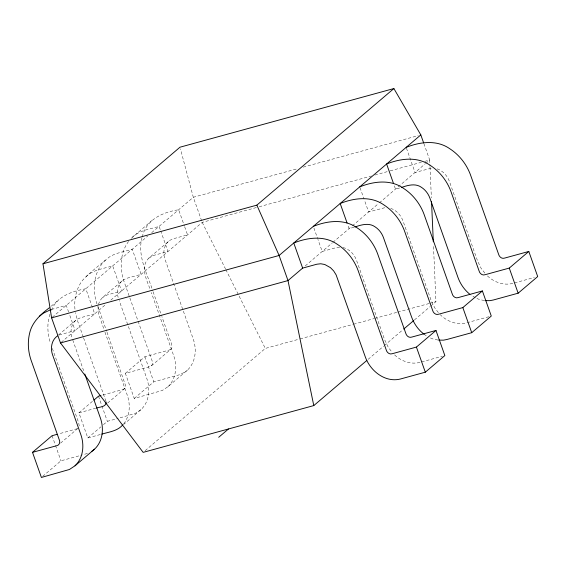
<?xml version="1.0" encoding="UTF-8"?>
<svg xmlns="http://www.w3.org/2000/svg" width="566" height="566" viewBox="0 0 566 566"><rect width="100%" height="100%" fill="white"/><g stroke="black" fill="none" stroke-linecap="round" stroke-linejoin="round"><path stroke-width="0.42" stroke-dasharray="2.83 2.12" d="M79.226 425.936L78.724 422.908L52.327 348.38M98.003 306.63L98.413 313.302L104.052 329.596M141.981 237.734C137.071 256.2 147.386 273.93 152.799 290.917M49.942 314.243C46.78 323.66 47.459 334.074 50.572 343.413M98.392 304.529L99.927 300.716L102.368 297.652L123.423 279.837L126.904 278.253L141.118 274.354L132.232 249.252C124.57 251.75 116.164 252.556 109.288 257.049C100.281 264.598 90.687 271.63 82.636 280.22C76.056 288.625 73.856 299.739 75.066 310.203M142.25 236.906C146.276 219.502 162.414 212.264 178.651 209.753L184.389 225.947M51.492 310.239C56.904 296.259 72.342 291.179 85.813 288.752L94.699 313.854L80.478 317.752L77.004 319.33L58.553 334.93M128.595 241.406C120.148 252.62 119.44 268.086 123.869 281.047L152.021 360.549C153.223 362.827 152.431 366.322 149.537 366.718L125.355 373.348L134.241 398.45L162.286 390.49L167.861 386.79L187.403 370.157C195.794 362.29 196.94 349.286 193.183 338.892L183.214 310.734M123.756 423.793C130.06 415.713 130.548 404.421 127.216 395.018L104.342 330.424M105.502 260.02C93.744 271.05 91.869 289.247 96.991 303.914M131.27 238.343L151.921 220.521M75.49 320.519C70.693 325.011 70.043 332.447 72.186 338.39M121.909 281.019C117.12 285.519 116.462 292.947 118.612 298.89M184.672 226.761L187.544 234.862L173.323 238.76L169.842 240.338L148.787 258.153C139.915 266.671 146.636 280.099 150.174 289.276M168.335 241.526C163.539 246.019 162.888 253.448 165.031 259.391L182.917 309.906M107.632 403.07L124.57 388.658L125.68 385.899L106.96 332.072M151.447 365.792L170.996 349.158L171.972 347.46L171.562 343.916L161.883 316.585M123.388 424.627L140.984 409.657C149.374 401.789 150.514 388.785 146.764 378.385L119.2 300.546M167.861 386.79C176.252 378.923 177.391 365.919 173.635 355.519L151.348 292.587M51.258 306.171L59.083 299.52M52.27 317.285L147.676 236.114M151.709 232.676L193.31 197.279L298.119 168.548M61.163 342.388L106.132 304.126M110.837 300.122L202.204 222.388L258.351 206.993M100.26 434.539L87.822 437.95L78.929 412.847L92.612 401.202M125.355 373.348L144.896 356.721L169.085 350.085L170.996 349.158M60.562 443.121L78.15 428.158M42.705 476.339L60.944 460.816L81.681 455.135M87.822 437.95L100.854 426.863M103.458 424.649L107.363 421.323L118.153 418.366M134.241 398.45L153.789 381.824L178.672 375.003L184.757 372.237L187.403 370.157M305.265 265.893L332.256 242.92M332.935 242.347L351.684 226.393M352.335 225.834L378.689 203.413M379.362 202.84L425.009 164.006M425.682 163.433L429.707 160.008L423.969 143.814M145.165 450.656L265.312 348.423L299.272 339.112M368.155 359.325L383.592 346.187M384.264 345.614L403.056 329.624M414.468 319.917L429.905 306.779M430.577 306.213L435.947 301.643L433.429 244.462M132.38 237.154C139.604 230.235 149.962 229.173 159.11 226.386L160.539 230.433M85.954 276.654C93.185 269.727 103.543 268.666 112.684 265.886L121.577 290.988L107.356 294.886L102.368 297.652M148.787 258.153L153.775 255.386L167.996 251.488L160.829 231.246M124.57 388.658L122.659 389.585L101.809 395.301M140.984 409.657L135.408 413.357L118.98 418.14M59.126 335.037L75.151 330.487L69.42 314.286M77.365 428.674L58.73 433.881M87.405 453.423L82.509 454.908M303.227 167.147L418.26 135.607M259.2 206.76L371.494 175.969M374.897 175.036L389.358 171.066M390.207 170.84L421.345 162.3M424.684 161.381L429.707 160.008L429.976 166.163M399.681 187.962L395.5 189.108L394.063 185.061M51.343 309.468L66.264 305.378L69.13 313.479M354.097 227.235L349.08 228.607L347.934 225.367M300.122 338.885L352.752 324.452M353.601 324.219L373.977 318.63M374.826 318.396L396.893 312.347M397.742 312.114L429.155 303.503M430.004 303.27L435.947 301.643M514.473 282.929L534.382 277.467M78.929 412.847L95.612 408.277M488.791 316.741L466.398 322.882C456.988 325.386 446.928 321.396 440.249 314.682M421.635 361.922L442.371 356.24M431.172 168.215L415.048 172.481L406.445 148.186M384.753 207.715L368.622 211.981L364.32 199.833M512.817 283.382C503.415 285.887 493.347 281.896 486.668 275.182M419.972 362.374C410.852 364.801 401.025 361.129 394.41 354.719M339.642 247.165L336.423 247.575L322.203 251.474L317.901 239.326M484.369 300.546L479.437 299.499L475.978 298.112M437.942 340.046L433.018 338.999L429.559 337.612M342.982 247.533C349.399 249.005 354.387 254.353 356.566 260.417L384.717 339.911L388.248 347.262L392.174 352.427M437.171 168.873C442.945 170.826 447.373 175.757 449.411 181.417L477.562 260.919L481.093 268.263L485.55 274.036M390.745 208.373C396.518 210.326 400.954 215.257 402.992 220.917L431.143 300.412L434.674 307.762L438.6 312.927M475.313 297.744L469.469 293.966M424.316 334.379L426.219 335.758M202.204 222.388L225.473 268.864M225.869 269.649L265.312 348.423M360.018 187.686L364.037 199.02M313.889 227.992L317.618 238.519M201.63 220.768L193.31 197.279L180.448 148.893M153.089 291.745L161.593 315.757M144.896 356.721L153.789 381.824M97.868 306.397L106.67 331.244M83.308 337.11L77.443 320.547L75.49 312.616M83.605 337.937L106.005 401.428M98.477 396.214L101.632 405.122M101.915 405.935L107.363 421.323M72.773 340.046L83.917 371.508M52.058 435.714L55.206 444.621M55.496 445.435L60.944 460.816M430.018 167.048L431.37 197.838"/><path stroke-width="0.85" d="M49.306 307.833C40.625 314.363 31.979 322.273 29.595 333.36C27.479 342.161 28.123 351.493 31.024 360.047L59.175 439.541C60.378 441.82 59.593 445.322 56.692 445.711L32.51 452.347L41.396 477.449L69.441 469.483L75.016 465.783L94.557 449.156C102.955 441.289 104.094 428.285 100.338 417.885L84.801 373.999M75.016 465.783C83.407 457.922 84.546 444.911 80.797 434.518L52.645 355.016C50.233 348.529 51.393 340.053 57.456 335.963M122.596 425.038C117.466 431.094 109.033 431.929 101.922 434.087M366.81 360.464L313.783 405.581L143.156 452.368L60.491 342.961L51.605 317.851L42.974 263.791L180.002 147.195L393.886 88.551L420.814 134.906L423.686 143M42.974 263.791L256.858 205.14L393.886 88.551M32.51 452.347L52.058 435.714L57.06 434.341M93.914 400.098L98.477 396.214L100.981 395.528M420.814 134.906L279.109 255.478L51.605 317.851M313.316 226.372C327.268 220.782 344.029 218.61 357.026 227.787C366.457 233.928 373.702 243.21 377.607 253.745L405.758 333.24C406.36 335.829 409.048 338.15 411.779 337.081L435.969 330.452L444.855 355.554L425.314 372.187L400.431 379.008C384.979 382.913 369.959 370.673 365.176 356.545L336.126 274.892L333.671 270.937L330.473 267.661L324.778 264.499L320.759 263.77L316.875 264.209L302.654 268.107L287.995 280.58L60.491 342.961M218.695 437.292L228.466 428.978M403.728 329.051L413.796 320.49M302.654 268.107L293.768 243.005C307.727 237.409 324.488 235.244 337.478 244.42C346.908 250.561 354.153 259.844 358.059 270.378L386.21 349.873C386.819 352.462 389.5 354.776 392.238 353.715L416.42 347.078L435.969 330.452M347.071 222.94L340.187 203.505C354.146 197.916 370.907 195.744 383.904 204.92C393.328 211.061 400.572 220.344 404.478 230.878L432.629 310.373C433.238 312.963 435.926 315.283 438.657 314.215L462.839 307.586L482.388 290.952L491.281 316.054L471.733 332.688L446.85 339.508L443.511 340.152L438.65 340.124M393.49 183.441L386.613 164.006C400.565 158.416 417.326 156.244 430.323 165.421C439.754 171.569 446.998 180.851 450.904 191.379L479.055 270.881C479.657 273.47 482.345 275.784 485.076 274.715L509.266 268.086L528.807 251.453L537.7 276.562L518.152 293.188L493.269 300.015L489.937 300.652L485.069 300.624M39.535 316.146L43.32 313.182L50.579 309.751M91.911 451.229L94.557 449.156M406.155 147.379C420.113 141.783 436.874 139.611 449.871 148.794C459.295 154.935 466.54 164.218 470.445 174.752L498.596 254.247C499.205 256.837 501.893 259.15 504.624 258.089L528.807 251.453M359.735 186.872C373.694 181.283 390.455 179.111 403.445 188.294C412.876 194.435 420.121 203.718 424.026 214.245L452.177 293.747C452.786 296.336 455.467 298.65 458.205 297.582L482.388 290.952M401.358 187.509C407.732 185.259 415.444 182.995 421.507 187.36C425.384 189.872 428.299 193.721 429.863 198.05L458.014 277.545C460.321 283.899 464.269 289.643 469.469 293.966M354.932 227.001C361.306 224.759 369.025 222.488 375.088 226.853C378.965 229.371 381.88 233.22 383.444 237.55L411.595 317.045C414.1 323.851 418.416 330.098 424.316 334.379M96.446 408.044C99.503 406.876 106.733 407.088 106.097 401.98M256.858 205.14L279.109 255.478L287.995 280.58L313.783 405.581M509.266 268.086L518.152 293.188M462.839 307.586L471.733 332.688M416.42 347.078L425.314 372.187M431.525 201.355L433.308 241.824"/></g></svg>
